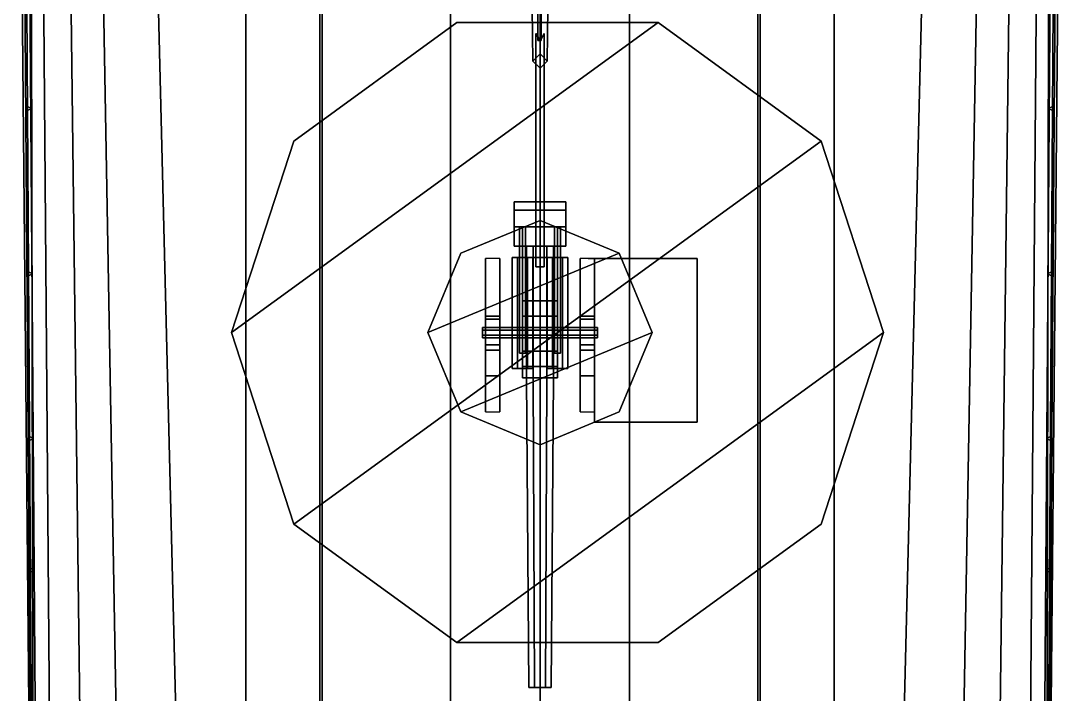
# Model space of a CAD drawing. Header units: millimetres. Extents: x -5 to 5, y -53 to 71.
# Drawn here: x -5.05 to 5.05, y -24.11 to -17.56 of the extents above; entities that cross this region are included whole.
import ezdxf

# ---------------------------------------------------------------- set-up
doc = ezdxf.new("R2010")
doc.units = ezdxf.units.MM
for name, color, linetype in [('gun', 1, 'Continuous'), ('r2', 6, 'Continuous'), ('railings', 6, 'Continuous'), ('sleeve', 5, 'Continuous'), ('turret', 2, 'Continuous')]:
    doc.layers.add(name, color=color, linetype=linetype)

msp = doc.modelspace()

# ---------------------------------------------------------------- linework, layer by layer
for points in [[(-0.02, -17.75, 10.64), (0.01, -17.75, 10.657), (0.01, 8.41, 24.03), (-0.02, 8.41, 24.01)], [(0.01, -17.75, 10.623), (-0.02, -17.75, 10.64), (-0.02, 8.41, 24.01), (0.01, 8.41, 23.99)], [(0.01, -17.75, 10.657), (0.01, -17.75, 10.623), (0.01, 8.41, 23.99), (0.01, 8.41, 24.03)], [(-5, -15.89, 2.83), (-5.05, -15.89, 1.33), (-4.96, -25.6, 1.33), (-4.94, -25.6, 2.83)], [(-5.05, -15.89, 1.33), (-4.95, -15.89, -0.84), (-4.93, -25.6, -0.25), (-4.96, -25.6, 1.33)], [(-2.14, -15.89, 2.95), (-5, -15.89, 2.83), (-4.94, -25.6, 2.83), (-2.14, -25.6, 2.95)], [(-4.95, -15.89, -0.84), (-4.84, -15.89, -1.25), (-4.76, -25.6, -0.91), (-4.93, -25.6, -0.25)], [(-4.84, -15.89, -1.25), (-4.58, -15.89, -1.71), (-4.46, -25.6, -1.4), (-4.76, -25.6, -0.91)], [(-4.58, -15.89, -1.71), (-4.27, -15.89, -2.01), (-4.1, -25.6, -1.79), (-4.46, -25.6, -1.4)], [(-4.27, -15.89, -2.01), (-3.75, -15.89, -2.31), (-3.51, -25.6, -2.18), (-4.1, -25.6, -1.79)], [(-3.75, -15.89, -2.31), (-2.86, -15.89, -2.62), (-2.86, -25.6, -2.45), (-3.51, -25.6, -2.18)], [(-2.86, -15.89, -2.62), (-2.12, -15.89, -2.81), (-2.12, -25.6, -2.67), (-2.86, -25.6, -2.45)], [(0, -15.89, 2.97), (-2.14, -15.89, 2.95), (-2.14, -25.6, 2.95), (0, -25.6, 2.97)], [(-2.12, -15.89, -2.81), (-0.87, -15.89, -2.95), (-0.87, -25.6, -2.92), (-2.12, -25.6, -2.67)], [(0, -25.6, -2.99), (-0.87, -25.6, -2.92), (-0.87, -15.89, -2.95), (0, -15.89, -2.99)], [(0, -15.89, -2.99), (0.87, -15.89, -2.95), (0.87, -25.6, -2.92), (0, -25.6, -2.99)], [(0, -25.6, 2.97), (2.14, -25.6, 2.95), (2.14, -15.89, 2.95), (0, -15.89, 2.97)], [(2.12, -25.6, -2.67), (0.87, -25.6, -2.92), (0.87, -15.89, -2.95), (2.12, -15.89, -2.81)], [(2.86, -25.6, -2.45), (2.12, -25.6, -2.67), (2.12, -15.89, -2.81), (2.86, -15.89, -2.62)], [(2.14, -25.6, 2.95), (4.94, -25.6, 2.83), (5, -15.89, 2.83), (2.14, -15.89, 2.95)], [(3.51, -25.6, -2.18), (2.86, -25.6, -2.45), (2.86, -15.89, -2.62), (3.75, -15.89, -2.31)], [(4.1, -25.6, -1.79), (3.51, -25.6, -2.18), (3.75, -15.89, -2.31), (4.27, -15.89, -2.01)], [(4.46, -25.6, -1.4), (4.1, -25.6, -1.79), (4.27, -15.89, -2.01), (4.58, -15.89, -1.71)], [(4.76, -25.6, -0.91), (4.46, -25.6, -1.4), (4.58, -15.89, -1.71), (4.84, -15.89, -1.25)], [(4.93, -25.6, -0.25), (4.76, -25.6, -0.91), (4.84, -15.89, -1.25), (4.95, -15.89, -0.84)], [(4.96, -25.6, 1.33), (4.93, -25.6, -0.25), (4.95, -15.89, -0.84), (5.05, -15.89, 1.33)], [(4.94, -25.6, 2.83), (4.96, -25.6, 1.33), (5.05, -15.89, 1.33), (5, -15.89, 2.83)], [(0, -17.09, 5.27), (-0.08, -17.17, 5.27), (-0.07, -17.95, 11.9), (0, -17.88, 11.9)], [(-0.08, -17.17, 5.27), (0, -17.25, 5.27), (0, -18.02, 11.9), (-0.07, -17.95, 11.9)], [(0.08, -17.17, 5.27), (0, -17.09, 5.27), (0, -17.88, 11.9), (0.07, -17.95, 11.9)], [(0, -17.25, 5.27), (0.08, -17.17, 5.27), (0.07, -17.95, 11.9), (0, -18.02, 11.9)], [(-2.395, -22.453, 3.64), (2.735, -18.727, 3.64), (1.15, -17.575, 3.64), (-3, -20.59, 3.64)], [(-3, -20.59, 3.64), (1.15, -17.575, 3.64), (-0.81, -17.575, 3.64), (-2.395, -18.727, 3.64)], [(-0.81, -17.575, 2.95), (-2.395, -18.727, 2.83), (-2.395, -18.727, 3.64), (-0.81, -17.575, 3.64)], [(1.15, -17.575, 2.95), (-0.81, -17.575, 2.95), (-0.81, -17.575, 3.64), (1.15, -17.575, 3.64)], [(2.735, -18.727, 2.83), (1.15, -17.575, 2.95), (1.15, -17.575, 3.64), (2.735, -18.727, 3.64)], [(-0.04, -19.95, 10.57), (0, -19.95, 10.61), (0, -17.759, 9.655), (-0.04, -17.68, 9.58)], [(0, -19.95, 10.53), (-0.04, -19.95, 10.57), (-0.04, -17.68, 9.58), (0, -17.749, 9.57)], [(0, -19.95, 10.61), (0.04, -19.95, 10.57), (0.04, -17.68, 9.58), (0, -17.759, 9.655)], [(0.04, -19.95, 10.57), (0, -19.95, 10.53), (0, -17.749, 9.57), (0.04, -17.68, 9.58)], [(0.07, -17.95, 11.9), (0, -17.88, 11.9), (-0.07, -17.95, 11.9), (0, -18.02, 11.9)], [(-2.395, -18.727, 2.83), (-3, -20.59, 2.83), (-3, -20.59, 3.64), (-2.395, -18.727, 3.64)], [(-0.81, -23.605, 3.64), (3.34, -20.59, 3.64), (2.735, -18.727, 3.64), (-2.395, -22.453, 3.64)], [(3.34, -20.59, 2.83), (2.735, -18.727, 2.83), (2.735, -18.727, 3.64), (3.34, -20.59, 3.64)], [(-0.04, -19.95, 10.57), (0, -19.95, 10.53), (0.04, -19.95, 10.57), (0, -19.95, 10.61)], [(-3, -20.59, 2.83), (-2.395, -22.453, 2.83), (-2.395, -22.453, 3.64), (-3, -20.59, 3.64)], [(1.15, -23.605, 3.64), (2.735, -22.453, 3.64), (3.34, -20.59, 3.64), (-0.81, -23.605, 3.64)], [(2.735, -22.453, 2.83), (3.34, -20.59, 2.83), (3.34, -20.59, 3.64), (2.735, -22.453, 3.64)], [(-2.395, -22.453, 2.83), (-0.81, -23.605, 2.95), (-0.81, -23.605, 3.64), (-2.395, -22.453, 3.64)], [(1.15, -23.605, 2.95), (2.735, -22.453, 2.83), (2.735, -22.453, 3.64), (1.15, -23.605, 3.64)], [(-0.81, -23.605, 2.95), (1.15, -23.605, 2.95), (1.15, -23.605, 3.64), (-0.81, -23.605, 3.64)]]:
    msp.add_3dface(points)
at = {"layer": 'gun'}
for points in [[(-0.25, -19.32, 5.51), (-0.25, -19.32, 5.04), (-0.25, -19.75, 5.04), (-0.25, -19.75, 5.51)], [(0.25, -19.32, 5.51), (0.25, -19.32, 5.04), (-0.25, -19.32, 5.04), (-0.25, -19.32, 5.51)], [(-0.25, -19.75, 5.04), (-0.25, -19.32, 5.04), (0.25, -19.32, 5.04), (0.25, -19.75, 5.04)], [(-0.25, -19.4, 5.68), (-0.25, -19.32, 5.51), (-0.25, -19.56, 5.51), (-0.25, -19.56, 5.68)], [(0.25, -19.4, 5.68), (0.25, -19.32, 5.51), (-0.25, -19.32, 5.51), (-0.25, -19.4, 5.68)], [(0.25, -19.75, 5.04), (0.25, -19.32, 5.04), (0.25, -19.32, 5.51), (0.25, -19.75, 5.51)], [(0.25, -19.56, 5.51), (0.25, -19.32, 5.51), (0.25, -19.4, 5.68), (0.25, -19.56, 5.68)], [(0.25, -19.56, 5.68), (0.25, -19.4, 5.68), (-0.25, -19.4, 5.68), (-0.25, -19.56, 5.68)], [(0.25, -19.75, 5.51), (0.25, -19.56, 5.51), (-0.25, -19.56, 5.51), (-0.25, -19.75, 5.51)], [(-0.25, -19.56, 5.68), (-0.25, -19.56, 5.51), (0.25, -19.56, 5.51), (0.25, -19.56, 5.68)], [(-0.2, -20.79, 5.57), (-0.17, -20.79, 5.6), (-0.17, -19.56, 5.6), (-0.2, -19.56, 5.57)], [(-0.17, -20.79, 5.54), (-0.2, -20.79, 5.57), (-0.2, -19.56, 5.57), (-0.17, -19.56, 5.54)], [(-0.17, -20.79, 5.6), (-0.14, -20.79, 5.57), (-0.14, -19.56, 5.57), (-0.17, -19.56, 5.6)], [(-0.14, -20.79, 5.57), (-0.17, -20.79, 5.54), (-0.17, -19.56, 5.54), (-0.14, -19.56, 5.57)], [(0.14, -20.79, 5.57), (0.17, -20.79, 5.6), (0.17, -19.56, 5.6), (0.14, -19.56, 5.57)], [(0.17, -20.79, 5.54), (0.14, -20.79, 5.57), (0.14, -19.56, 5.57), (0.17, -19.56, 5.54)], [(0.17, -20.79, 5.6), (0.2, -20.79, 5.57), (0.2, -19.56, 5.57), (0.17, -19.56, 5.6)], [(0.2, -20.79, 5.57), (0.17, -20.79, 5.54), (0.17, -19.56, 5.54), (0.2, -19.56, 5.57)], [(-0.25, -19.75, 5.51), (-0.25, -19.75, 5.04), (0.25, -19.75, 5.04), (0.25, -19.75, 5.51)], [(-0.13, -21.03, 5.28), (-0.065, -21.03, 5.393), (-0.065, -19.75, 5.393), (-0.13, -19.75, 5.28)], [(-0.065, -21.03, 5.167), (-0.13, -21.03, 5.28), (-0.13, -19.75, 5.28), (-0.065, -19.75, 5.167)], [(-0.065, -21.03, 5.393), (0.065, -21.03, 5.393), (0.065, -19.75, 5.393), (-0.065, -19.75, 5.393)], [(0.065, -21.03, 5.167), (-0.065, -21.03, 5.167), (-0.065, -19.75, 5.167), (0.065, -19.75, 5.167)], [(0.065, -21.03, 5.393), (0.13, -21.03, 5.28), (0.13, -19.75, 5.28), (0.065, -19.75, 5.393)], [(0.13, -21.03, 5.28), (0.065, -21.03, 5.167), (0.065, -19.75, 5.167), (0.13, -19.75, 5.28)], [(-0.11, -24.04, 5.28), (-0.055, -24.04, 5.375), (-0.065, -21.03, 5.393), (-0.13, -21.03, 5.28)], [(-0.055, -24.04, 5.185), (-0.11, -24.04, 5.28), (-0.13, -21.03, 5.28), (-0.065, -21.03, 5.167)], [(-0.055, -24.04, 5.375), (0.055, -24.04, 5.375), (0.065, -21.03, 5.393), (-0.065, -21.03, 5.393)], [(0.055, -24.04, 5.185), (-0.055, -24.04, 5.185), (-0.065, -21.03, 5.167), (0.065, -21.03, 5.167)], [(0.055, -24.04, 5.375), (0.11, -24.04, 5.28), (0.13, -21.03, 5.28), (0.065, -21.03, 5.393)], [(0.11, -24.04, 5.28), (0.055, -24.04, 5.185), (0.065, -21.03, 5.167), (0.13, -21.03, 5.28)], [(-0.11, -24.04, 5.28), (0.11, -24.04, 5.28), (0.055, -24.04, 5.375), (-0.055, -24.04, 5.375)], [(-0.055, -24.04, 5.185), (0.055, -24.04, 5.185), (0.11, -24.04, 5.28), (-0.11, -24.04, 5.28)]]:
    msp.add_3dface(points, dxfattribs=at)
at = {"layer": 'r2'}
for points in [[(-4.96, -24.2, 3.75), (-5.02, -15.9, 3.75), (-4.97, -15.9, 3.75), (-4.91, -24.2, 3.75)], [(-4.91, -24.2, 3.75), (-4.97, -15.9, 3.75), (-5.02, -15.9, 3.75), (-4.96, -24.2, 3.75)], [(-4.995, -18.384, 2.83), (-4.95, -18.41, 2.83), (-4.95, -18.41, 3.75), (-4.995, -18.384, 3.75)], [(-4.995, -18.436, 2.83), (-4.995, -18.384, 2.83), (-4.995, -18.384, 3.75), (-4.995, -18.436, 3.75)], [(-4.95, -18.41, 2.83), (-4.995, -18.436, 2.83), (-4.995, -18.436, 3.75), (-4.95, -18.41, 3.75)], [(-4.985, -19.994, 2.83), (-4.94, -20.02, 2.83), (-4.94, -20.02, 3.75), (-4.985, -19.994, 3.75)], [(-4.985, -20.046, 2.83), (-4.985, -19.994, 2.83), (-4.985, -19.994, 3.75), (-4.985, -20.046, 3.75)], [(-4.94, -20.02, 2.83), (-4.985, -20.046, 2.83), (-4.985, -20.046, 3.75), (-4.94, -20.02, 3.75)], [(-4.975, -21.594, 2.83), (-4.93, -21.62, 2.83), (-4.93, -21.62, 3.75), (-4.975, -21.594, 3.75)], [(-4.975, -21.646, 2.83), (-4.975, -21.594, 2.83), (-4.975, -21.594, 3.75), (-4.975, -21.646, 3.75)], [(-4.93, -21.62, 2.83), (-4.975, -21.646, 2.83), (-4.975, -21.646, 3.75), (-4.93, -21.62, 3.75)], [(-4.965, -22.926, 2.83), (-4.965, -22.874, 2.83), (-4.965, -22.874, 3.75), (-4.965, -22.926, 3.75)], [(-4.965, -22.874, 2.83), (-4.92, -22.9, 2.83), (-4.92, -22.9, 3.75), (-4.965, -22.874, 3.75)], [(-4.92, -22.9, 2.83), (-4.965, -22.926, 2.83), (-4.965, -22.926, 3.75), (-4.92, -22.9, 3.75)]]:
    msp.add_3dface(points, dxfattribs=at)
at = {"layer": 'railings'}
for points in [[(4.91, -24.2, 3.75), (4.97, -15.9, 3.75), (5.02, -15.9, 3.75), (4.96, -24.2, 3.75)], [(4.96, -24.2, 3.75), (5.02, -15.9, 3.75), (4.97, -15.9, 3.75), (4.91, -24.2, 3.75)], [(4.995, -18.384, 2.83), (4.95, -18.41, 2.83), (4.95, -18.41, 3.75), (4.995, -18.384, 3.75)], [(4.95, -18.41, 2.83), (4.995, -18.436, 2.83), (4.995, -18.436, 3.75), (4.95, -18.41, 3.75)], [(4.995, -18.436, 2.83), (4.995, -18.384, 2.83), (4.995, -18.384, 3.75), (4.995, -18.436, 3.75)], [(4.985, -19.994, 2.83), (4.94, -20.02, 2.83), (4.94, -20.02, 3.75), (4.985, -19.994, 3.75)], [(4.985, -20.046, 2.83), (4.985, -19.994, 2.83), (4.985, -19.994, 3.75), (4.985, -20.046, 3.75)], [(4.94, -20.02, 2.83), (4.985, -20.046, 2.83), (4.985, -20.046, 3.75), (4.94, -20.02, 3.75)], [(4.975, -21.594, 2.83), (4.93, -21.62, 2.83), (4.93, -21.62, 3.75), (4.975, -21.594, 3.75)], [(4.975, -21.646, 2.83), (4.975, -21.594, 2.83), (4.975, -21.594, 3.75), (4.975, -21.646, 3.75)], [(4.93, -21.62, 2.83), (4.975, -21.646, 2.83), (4.975, -21.646, 3.75), (4.93, -21.62, 3.75)], [(4.965, -22.874, 2.83), (4.92, -22.9, 2.83), (4.92, -22.9, 3.75), (4.965, -22.874, 3.75)], [(4.92, -22.9, 2.83), (4.965, -22.926, 2.83), (4.965, -22.926, 3.75), (4.92, -22.9, 3.75)], [(4.965, -22.926, 2.83), (4.965, -22.874, 2.83), (4.965, -22.874, 3.75), (4.965, -22.926, 3.75)]]:
    msp.add_3dface(points, dxfattribs=at)
at = {"layer": 'sleeve'}
for points in [[(-0.27, -20.94, 5.57), (-0.22, -20.94, 5.657), (-0.22, -19.86, 5.657), (-0.27, -19.86, 5.57)], [(-0.22, -20.94, 5.483), (-0.27, -20.94, 5.57), (-0.27, -19.86, 5.57), (-0.22, -19.86, 5.483)], [(-0.22, -19.86, 5.657), (-0.12, -19.86, 5.657), (-0.07, -19.86, 5.57), (-0.27, -19.86, 5.57)], [(-0.27, -19.86, 5.57), (-0.07, -19.86, 5.57), (-0.12, -19.86, 5.483), (-0.22, -19.86, 5.483)], [(-0.22, -20.94, 5.657), (-0.12, -20.94, 5.657), (-0.12, -19.86, 5.657), (-0.22, -19.86, 5.657)], [(-0.12, -20.94, 5.483), (-0.22, -20.94, 5.483), (-0.22, -19.86, 5.483), (-0.12, -19.86, 5.483)], [(0.17, -21.03, 5.46), (0.17, -19.86, 5.46), (-0.17, -19.86, 5.46), (-0.17, -21.03, 5.46)], [(-0.17, -19.86, 5.46), (-0.17, -19.86, 5.04), (-0.17, -21.03, 5.04), (-0.17, -21.03, 5.46)], [(0.17, -19.86, 5.46), (0.17, -19.86, 5.04), (-0.17, -19.86, 5.04), (-0.17, -19.86, 5.46)], [(-0.17, -21.03, 5.04), (-0.17, -19.86, 5.04), (0.17, -19.86, 5.04), (0.17, -21.03, 5.04)], [(-0.12, -20.94, 5.657), (-0.07, -20.94, 5.57), (-0.07, -19.86, 5.57), (-0.12, -19.86, 5.657)], [(-0.07, -20.94, 5.57), (-0.12, -20.94, 5.483), (-0.12, -19.86, 5.483), (-0.07, -19.86, 5.57)], [(0.07, -20.94, 5.57), (0.12, -20.94, 5.657), (0.12, -19.86, 5.657), (0.07, -19.86, 5.57)], [(0.12, -20.94, 5.483), (0.07, -20.94, 5.57), (0.07, -19.86, 5.57), (0.12, -19.86, 5.483)], [(0.07, -19.86, 5.57), (0.27, -19.86, 5.57), (0.22, -19.86, 5.483), (0.12, -19.86, 5.483)], [(0.12, -19.86, 5.657), (0.22, -19.86, 5.657), (0.27, -19.86, 5.57), (0.07, -19.86, 5.57)], [(0.12, -20.94, 5.657), (0.22, -20.94, 5.657), (0.22, -19.86, 5.657), (0.12, -19.86, 5.657)], [(0.22, -20.94, 5.483), (0.12, -20.94, 5.483), (0.12, -19.86, 5.483), (0.22, -19.86, 5.483)], [(0.17, -21.03, 5.04), (0.17, -19.86, 5.04), (0.17, -19.86, 5.46), (0.17, -21.03, 5.46)], [(0.22, -20.94, 5.657), (0.27, -20.94, 5.57), (0.27, -19.86, 5.57), (0.22, -19.86, 5.657)], [(0.27, -20.94, 5.57), (0.22, -20.94, 5.483), (0.22, -19.86, 5.483), (0.27, -19.86, 5.57)], [(-0.17, -20.28, 5.68), (-0.17, -20.28, 5.46), (-0.17, -20.43, 5.46), (-0.17, -20.43, 5.68)], [(0.17, -20.28, 5.68), (0.17, -20.28, 5.46), (-0.17, -20.28, 5.46), (-0.17, -20.28, 5.68)], [(0.17, -20.43, 5.68), (0.17, -20.28, 5.68), (-0.17, -20.28, 5.68), (-0.17, -20.43, 5.68)], [(0.17, -20.43, 5.46), (0.17, -20.28, 5.46), (0.17, -20.28, 5.68), (0.17, -20.43, 5.68)], [(-0.17, -20.43, 5.68), (-0.17, -20.43, 5.46), (0.17, -20.43, 5.46), (0.17, -20.43, 5.68)], [(-0.56, -20.54, 5.28), (-0.56, -20.565, 5.323), (0.56, -20.565, 5.323), (0.56, -20.54, 5.28)], [(-0.56, -20.565, 5.237), (-0.56, -20.54, 5.28), (0.56, -20.54, 5.28), (0.56, -20.565, 5.237)], [(-0.56, -20.54, 5.28), (-0.56, -20.64, 5.28), (-0.56, -20.615, 5.323), (-0.56, -20.565, 5.323)], [(-0.56, -20.565, 5.237), (-0.56, -20.615, 5.237), (-0.56, -20.64, 5.28), (-0.56, -20.54, 5.28)], [(-0.56, -20.565, 5.323), (-0.56, -20.615, 5.323), (0.56, -20.615, 5.323), (0.56, -20.565, 5.323)], [(-0.56, -20.615, 5.237), (-0.56, -20.565, 5.237), (0.56, -20.565, 5.237), (0.56, -20.615, 5.237)], [(0.56, -20.565, 5.323), (0.56, -20.615, 5.323), (0.56, -20.64, 5.28), (0.56, -20.54, 5.28)], [(0.56, -20.54, 5.28), (0.56, -20.64, 5.28), (0.56, -20.615, 5.237), (0.56, -20.565, 5.237)], [(-0.56, -20.615, 5.323), (-0.56, -20.64, 5.28), (0.56, -20.64, 5.28), (0.56, -20.615, 5.323)], [(-0.56, -20.64, 5.28), (-0.56, -20.615, 5.237), (0.56, -20.615, 5.237), (0.56, -20.64, 5.28)], [(0.17, -20.92, 5.68), (0.17, -20.77, 5.68), (-0.17, -20.77, 5.68), (-0.17, -20.92, 5.68)], [(-0.17, -20.77, 5.68), (-0.17, -20.77, 5.46), (-0.17, -20.92, 5.46), (-0.17, -20.92, 5.68)], [(0.17, -20.77, 5.68), (0.17, -20.77, 5.46), (-0.17, -20.77, 5.46), (-0.17, -20.77, 5.68)], [(0.17, -20.92, 5.46), (0.17, -20.77, 5.46), (0.17, -20.77, 5.68), (0.17, -20.92, 5.68)], [(-0.22, -20.94, 5.483), (-0.12, -20.94, 5.483), (-0.07, -20.94, 5.57), (-0.27, -20.94, 5.57)], [(-0.27, -20.94, 5.57), (-0.07, -20.94, 5.57), (-0.12, -20.94, 5.657), (-0.22, -20.94, 5.657)], [(-0.17, -20.92, 5.68), (-0.17, -20.92, 5.46), (0.17, -20.92, 5.46), (0.17, -20.92, 5.68)], [(0.07, -20.94, 5.57), (0.27, -20.94, 5.57), (0.22, -20.94, 5.657), (0.12, -20.94, 5.657)], [(0.12, -20.94, 5.483), (0.22, -20.94, 5.483), (0.27, -20.94, 5.57), (0.07, -20.94, 5.57)], [(-0.17, -21.03, 5.46), (-0.17, -21.03, 5.04), (0.17, -21.03, 5.04), (0.17, -21.03, 5.46)]]:
    msp.add_3dface(points, dxfattribs=at)
at = {"layer": 'turret'}
for points in [[(-1.09, -20.59, 3.74), (0.771, -19.819, 3.74), (0, -19.5, 3.74), (-0.771, -19.819, 3.74)], [(0, -19.5, 3.64), (-0.771, -19.819, 3.64), (-0.771, -19.819, 3.74), (0, -19.5, 3.74)], [(0.771, -19.819, 3.64), (0, -19.5, 3.64), (0, -19.5, 3.74), (0.771, -19.819, 3.74)], [(-0.771, -19.819, 3.64), (-1.09, -20.59, 3.64), (-1.09, -20.59, 3.74), (-0.771, -19.819, 3.74)], [(-0.771, -21.361, 3.74), (1.09, -20.59, 3.74), (0.771, -19.819, 3.74), (-1.09, -20.59, 3.74)], [(-0.53, -19.87, 3.74), (-0.53, -19.87, 3.74), (-0.53, -21.36, 3.74), (-0.53, -21.01, 4.83)], [(-0.53, -20.43, 5.22), (-0.53, -19.87, 3.74), (-0.53, -21.01, 4.83), (-0.53, -20.76, 5.22)], [(-0.39, -20.43, 5.22), (-0.39, -19.87, 3.74), (-0.53, -19.87, 3.74), (-0.53, -20.43, 5.22)], [(-0.39, -21.36, 3.74), (-0.39, -19.87, 3.74), (-0.39, -19.87, 3.74), (-0.39, -21.01, 4.83)], [(-0.39, -21.01, 4.83), (-0.39, -19.87, 3.74), (-0.39, -20.43, 5.22), (-0.39, -20.76, 5.22)], [(0.39, -20.43, 5.22), (0.39, -19.87, 3.74), (0.39, -21.01, 4.83), (0.39, -20.76, 5.22)], [(0.53, -20.43, 5.22), (0.53, -19.87, 3.74), (0.39, -19.87, 3.74), (0.39, -20.43, 5.22)], [(0.39, -19.87, 3.74), (0.39, -19.87, 3.74), (0.39, -21.36, 3.74), (0.39, -21.01, 4.83)], [(1.47, -19.87, 4.85), (1.47, -19.87, 3.91), (0.47, -19.87, 3.91), (0.47, -19.87, 4.85)], [(0.53, -19.87, 4.85), (0.53, -19.87, 3.91), (0.53, -21.46, 3.91), (0.53, -21.46, 4.85)], [(0.53, -21.46, 3.91), (0.53, -19.87, 3.91), (1.53, -19.87, 3.91), (1.53, -21.46, 3.91)], [(1.53, -21.46, 4.85), (1.53, -19.87, 4.85), (0.53, -19.87, 4.85), (0.53, -21.46, 4.85)], [(0.53, -21.01, 4.83), (0.53, -19.87, 3.74), (0.53, -20.43, 5.22), (0.53, -20.76, 5.22)], [(0.53, -21.36, 3.74), (0.53, -19.87, 3.74), (0.53, -19.87, 3.74), (0.53, -21.01, 4.83)], [(1.09, -20.59, 3.64), (0.771, -19.819, 3.64), (0.771, -19.819, 3.74), (1.09, -20.59, 3.74)], [(1.53, -21.46, 3.91), (1.53, -19.87, 3.91), (1.53, -19.87, 4.85), (1.53, -21.46, 4.85)], [(-0.53, -20.46, 5.37), (-0.53, -20.43, 5.22), (-0.53, -20.76, 5.22), (-0.53, -20.71, 5.37)], [(-0.39, -20.46, 5.37), (-0.39, -20.43, 5.22), (-0.53, -20.43, 5.22), (-0.53, -20.46, 5.37)], [(-0.39, -20.71, 5.37), (-0.39, -20.46, 5.37), (-0.53, -20.46, 5.37), (-0.53, -20.71, 5.37)], [(-0.39, -20.76, 5.22), (-0.39, -20.43, 5.22), (-0.39, -20.46, 5.37), (-0.39, -20.71, 5.37)], [(0.39, -20.46, 5.37), (0.39, -20.43, 5.22), (0.39, -20.76, 5.22), (0.39, -20.71, 5.37)], [(0.53, -20.46, 5.37), (0.53, -20.43, 5.22), (0.39, -20.43, 5.22), (0.39, -20.46, 5.37)], [(0.53, -20.71, 5.37), (0.53, -20.46, 5.37), (0.39, -20.46, 5.37), (0.39, -20.71, 5.37)], [(0.53, -20.76, 5.22), (0.53, -20.43, 5.22), (0.53, -20.46, 5.37), (0.53, -20.71, 5.37)], [(-1.09, -20.59, 3.64), (-0.771, -21.361, 3.64), (-0.771, -21.361, 3.74), (-1.09, -20.59, 3.74)], [(0, -21.68, 3.74), (0.771, -21.361, 3.74), (1.09, -20.59, 3.74), (-0.771, -21.361, 3.74)], [(0.771, -21.361, 3.64), (1.09, -20.59, 3.64), (1.09, -20.59, 3.74), (0.771, -21.361, 3.74)], [(-0.53, -20.71, 5.37), (-0.53, -20.76, 5.22), (-0.39, -20.76, 5.22), (-0.39, -20.71, 5.37)], [(-0.53, -20.76, 5.22), (-0.53, -21.01, 4.83), (-0.39, -21.01, 4.83), (-0.39, -20.76, 5.22)], [(0.39, -20.71, 5.37), (0.39, -20.76, 5.22), (0.53, -20.76, 5.22), (0.53, -20.71, 5.37)], [(0.39, -20.76, 5.22), (0.39, -21.01, 4.83), (0.53, -21.01, 4.83), (0.53, -20.76, 5.22)], [(-0.53, -21.01, 4.83), (-0.53, -21.36, 3.74), (-0.39, -21.36, 3.74), (-0.39, -21.01, 4.83)], [(0.39, -21.01, 4.83), (0.39, -21.36, 3.74), (0.53, -21.36, 3.74), (0.53, -21.01, 4.83)], [(-0.771, -21.361, 3.64), (0, -21.68, 3.64), (0, -21.68, 3.74), (-0.771, -21.361, 3.74)], [(0, -21.68, 3.64), (0.771, -21.361, 3.64), (0.771, -21.361, 3.74), (0, -21.68, 3.74)], [(0.53, -21.46, 4.85), (0.53, -21.46, 3.91), (1.53, -21.46, 3.91), (1.53, -21.46, 4.85)]]:
    msp.add_3dface(points, dxfattribs=at)

doc.saveas('drawing.dxf')
